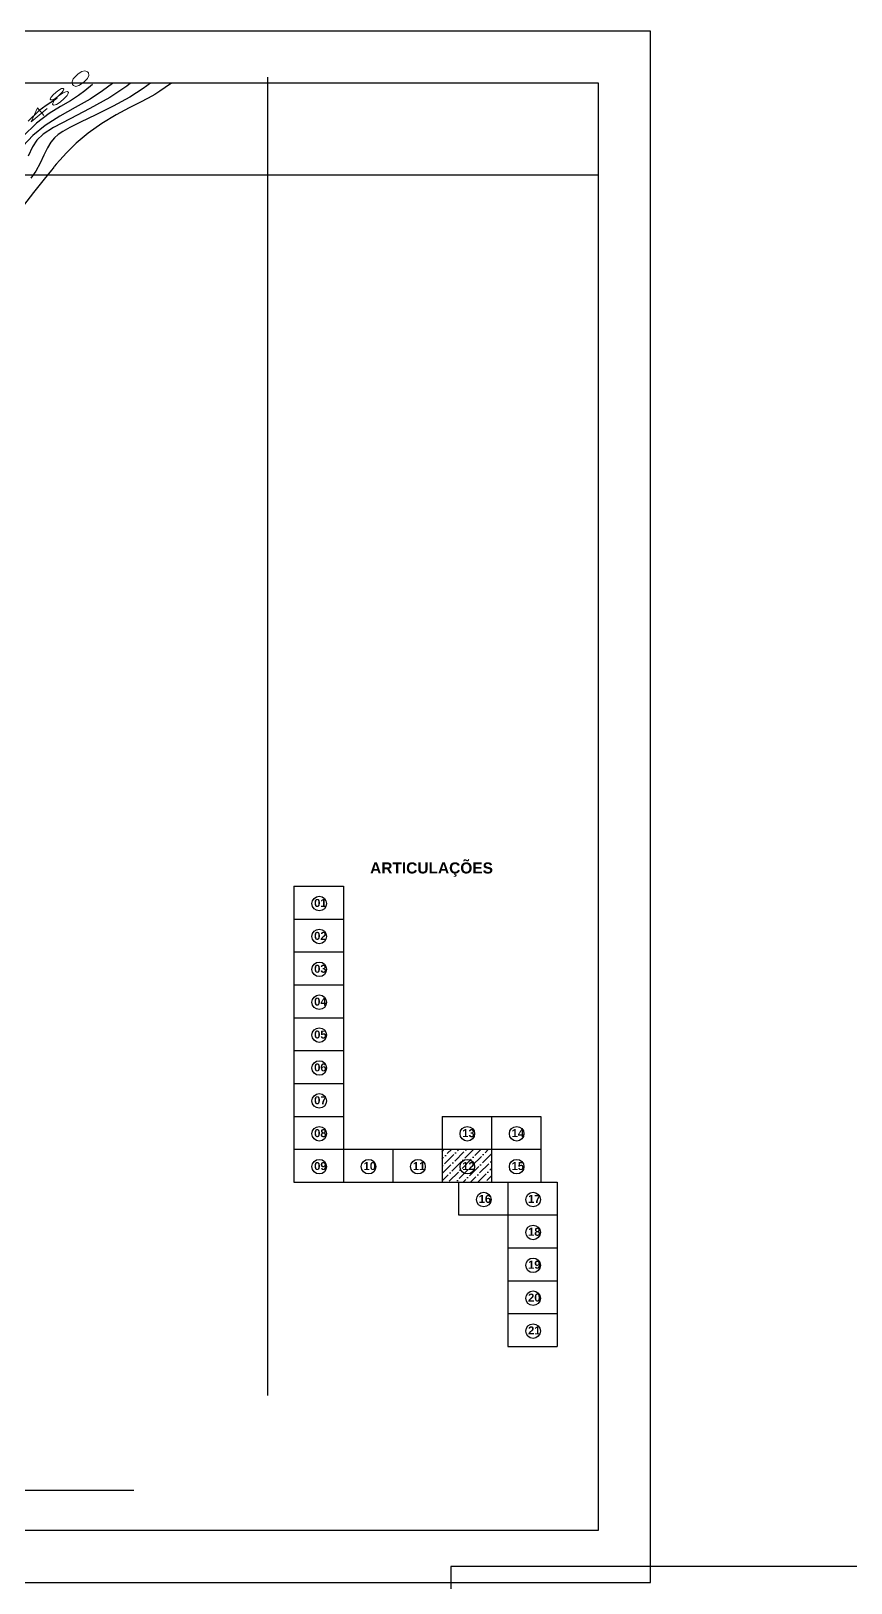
# Model space of a CAD drawing. Header units: millimetres. Extents: x 276147 to 291056, y 9594849 to 9609891.
# Drawn here: x 277578.9 to 277703.5, y 9607270.7 to 9607506.7 of the extents above; entities that cross this region are included whole.
import ezdxf
from ezdxf.enums import TextEntityAlignment as Align

# ---------------------------------------------------------------- set-up
doc = ezdxf.new("R2010")
doc.units = ezdxf.units.MM
doc.header["$LTSCALE"] = 10
doc.linetypes.add('CONTINUO', pattern=[0])
for name, color, linetype in [('500-dim1', 6, 'Continuous'), ('Curvas mestras', 30, 'Continuous'), ('Curvas simples', 9, 'Continuous'), ('Curvas texto', 2, 'Continuous'), ('Top_malha_coord', 8, 'Continuous')]:
    doc.layers.add(name, color=color, linetype=linetype)
doc.styles.add('SIMPLEX', font='simplex', dxfattribs={"height": 0.2})
doc.styles.add('T7', font='arial.ttf')

msp = doc.modelspace()

# ---------------------------------------------------------------- hatches: boundary and pattern name
at = {"layer": 'Top_malha_coord'}
h = msp.add_hatch(dxfattribs=at)
h.set_pattern_fill('ANSI36', color=8, scale=0.25)
h.set_pattern_definition([(45, (15662.7059, 10875.3507), (0.420949505675, 1.54348152081), [1.984375, -0.396875, 0, -0.396875])])
h.paths.add_polyline_path([(277648.89, 9607336.69), (277641.39, 9607336.69), (277641.39, 9607331.69), (277648.89, 9607331.69)])
h.paths.add_polyline_path([(277644.11, 9607334.04, -1), (277646.33, 9607334.04, -1)], flags=0)
h.paths.add_polyline_path([(277644.02, 9607332.85), (277646.51, 9607332.85), (277646.51, 9607335.36), (277644.02, 9607335.36)], flags=24)

# ---------------------------------------------------------------- linework, layer by layer
at = {"layer": '500-dim1', "ltscale": 0.1, "elevation": -585}
for points in [[(277359.35, 9607270.83), (277673.07, 9607270.83), (277673.07, 9607506.71), (277359.35, 9607506.71)], [(277367.29, 9607278.77), (277665.13, 9607278.77), (277665.13, 9607498.77), (277367.29, 9607498.77)]]:
    msp.add_lwpolyline(points, close=True, dxfattribs=at)
at = {"layer": '500-dim1', "ltscale": 0.1}
msp.add_lwpolyline([(277642.7, 9607037.34), (277956.42, 9607037.34), (277956.42, 9607273.22), (277642.7, 9607273.22)], close=True, dxfattribs=at)
at = {"layer": 'Curvas mestras', "linetype": 'CONTINUO'}
for points in [[(277600.28, 9607498.77, -100), (277599.33, 9607498.12, -100), (277598.51, 9607497.55, -100), (277597.73, 9607497.06, -100), (277596.75, 9607496.52, -100), (277595.49, 9607495.87, -100), (277593.87, 9607495.03, -100), (277591.88, 9607493.95, -100), (277589.71, 9607492.65, -100), (277587.61, 9607491.19, -100), (277585.78, 9607489.65, -100), (277584.32, 9607488.21, -100), (277583.3, 9607487.09, -100), (277582.74, 9607486.45, -100), (277582.51, 9607486.17, -100), (277582.45, 9607486.09, -100), (277582.41, 9607486.02, -100), (277582.3, 9607485.88, -100), (277582.06, 9607485.58, -100), (277581.6, 9607485.01, -100), (277580.76, 9607483.95, -100), (277579.34, 9607482.16, -100), (277577.29, 9607479.55, -100)], [(277582.93, 9607496.53, -105), (277582.49, 9607496.2, -105), (277581.93, 9607495.83, -105), (277581.22, 9607495.39, -105), (277580.15, 9607494.57, -105), (277578.49, 9607493.01, -105)]]:
    msp.add_polyline3d(points, dxfattribs=at)
at = {"layer": 'Curvas simples', "linetype": 'CONTINUO'}
for points in [[(277588.26, 9607498.6, -104), (277587.12, 9607497.64, -104), (277586.16, 9607496.91, -104), (277584.92, 9607496.09, -104), (277583.44, 9607495.23, -104), (277581.72, 9607494.16, -104), (277579.78, 9607492.68, -104), (277577.68, 9607490.67, -104)], [(277591.33, 9607498.77, -103), (277591.3, 9607498.74, -103), (277589.82, 9607497.62, -103), (277587.92, 9607496.36, -103), (277585.67, 9607495.07, -103), (277583.3, 9607493.75, -103), (277581.08, 9607492.35, -103), (277579.23, 9607490.85, -103), (277577.74, 9607489.27, -103)], [(277594.07, 9607498.77, -102), (277593.48, 9607498.33, -102), (277590.91, 9607496.62, -102), (277587.89, 9607494.91, -102), (277584.87, 9607493.34, -102), (277582.38, 9607492.02, -102), (277580.77, 9607491.02, -102), (277579.83, 9607490.13, -102), (277579.19, 9607489.08, -102), (277578.51, 9607487.68, -102)], [(277597.08, 9607498.77, -101), (277595.96, 9607497.95, -101), (277593.95, 9607496.68, -101), (277591.43, 9607495.31, -101), (277588.78, 9607493.97, -101), (277586.46, 9607492.84, -101), (277584.84, 9607492.03, -101), (277583.79, 9607491.45, -101), (277583.08, 9607490.97, -101), (277582.5, 9607490.46, -101), (277581.97, 9607489.82, -101), (277581.45, 9607488.97, -101), (277580.9, 9607487.86, -101), (277580.31, 9607486.62, -101), (277579.66, 9607485.41, -101), (277578.91, 9607484.33, -101)]]:
    msp.add_polyline3d(points, dxfattribs=at)
at = {"layer": 'Top_malha_coord'}
for p, q in [((277614.92, 9607299.22, -585), (277614.92, 9607499.71, -585)), ((277367.29, 9607484.85, -585), (277665.13, 9607484.85, -585)), ((277367.29, 9607284.85, -585), (277594.58, 9607284.85, -585))]:
    msp.add_line(p, q, dxfattribs=at)
at = {"layer": 'Top_malha_coord', "color": 7}
for p, q in [((277618.89, 9607376.69), (277618.89, 9607331.69)), ((277618.89, 9607376.69), (277626.39, 9607376.69)), ((277626.39, 9607376.69), (277626.39, 9607331.69)), ((277618.89, 9607371.69), (277626.39, 9607371.69)), ((277618.89, 9607366.69), (277626.39, 9607366.69)), ((277618.89, 9607361.69), (277626.39, 9607361.69)), ((277618.89, 9607356.69), (277626.39, 9607356.69)), ((277618.89, 9607351.69), (277626.39, 9607351.69)), ((277618.89, 9607346.69), (277626.39, 9607346.69)), ((277618.89, 9607341.69), (277626.39, 9607341.69)), ((277641.39, 9607341.69), (277641.39, 9607331.69)), ((277641.39, 9607341.69), (277656.39, 9607341.69)), ((277648.89, 9607341.69), (277648.89, 9607331.69)), ((277656.39, 9607341.69), (277656.39, 9607331.69)), ((277618.89, 9607336.69), (277656.39, 9607336.69)), ((277633.89, 9607336.69), (277633.89, 9607331.69)), ((277618.89, 9607331.69), (277658.89, 9607331.69)), ((277643.89, 9607331.69), (277643.89, 9607326.69)), ((277651.39, 9607331.69), (277651.39, 9607306.69)), ((277658.89, 9607331.69), (277658.89, 9607306.69)), ((277643.89, 9607326.69), (277658.89, 9607326.69)), ((277651.39, 9607321.69), (277658.89, 9607321.69)), ((277651.39, 9607316.69), (277658.89, 9607316.69)), ((277651.39, 9607311.69), (277658.89, 9607311.69)), ((277651.39, 9607306.69), (277658.89, 9607306.69))]:
    msp.add_line(p, q, dxfattribs=at)
for centre in [(277622.72, 9607374.04), (277622.72, 9607369.04), (277622.72, 9607364.04), (277622.72, 9607359.04), (277622.72, 9607354.04), (277622.72, 9607349.04), (277622.72, 9607344.04), (277622.72, 9607339.04), (277645.22, 9607339.04), (277652.72, 9607339.04), (277622.72, 9607334.04), (277630.22, 9607334.04), (277637.72, 9607334.04), (277645.22, 9607334.04), (277652.72, 9607334.04), (277647.72, 9607329.04), (277655.22, 9607329.04), (277655.22, 9607324.04), (277655.22, 9607319.04), (277655.22, 9607314.04), (277655.22, 9607309.04)]:
    msp.add_circle(centre, 1.11, dxfattribs=at)

# ---------------------------------------------------------------- texts
at = {"layer": 'Curvas texto', "style": 'SIMPLEX', "width": 3.299405}
msp.add_text('480', height=1.5, rotation=39.9046, dxfattribs=at).set_placement((277578.79, 9607492.09, -105), (277588.55, 9607500.26, -105), align=Align.FIT)
at = {"layer": 'Top_malha_coord', "color": 7, "attachment_point": 1, "style": 'T7'}
for s, insert, char_height in [('{\\fArial|b1|i0|c0|p34;ARTICULAÇÕES}', (277630.45, 9607380.3), 1.6821), ('{\\fArial|b1|i0|c0|p34;01}', (277621.95, 9607374.74), 1.2169), ('{\\fArial|b1|i0|c0|p34;02}', (277621.95, 9607369.74), 1.2169), ('{\\fArial|b1|i0|c0|p34;03}', (277621.95, 9607364.74), 1.2169), ('{\\fArial|b1|i0|c0|p34;04}', (277621.95, 9607359.74), 1.2169), ('{\\fArial|b1|i0|c0|p34;05}', (277621.95, 9607354.74), 1.2169), ('{\\fArial|b1|i0|c0|p34;06}', (277621.95, 9607349.74), 1.2169), ('{\\fArial|b1|i0|c0|p34;07}', (277621.95, 9607344.74), 1.2169), ('{\\fArial|b1|i0|c0|p34;08}', (277621.95, 9607339.74), 1.2169), ('{\\fArial|b1|i0|c0|p34;13}', (277644.45, 9607339.74), 1.2169), ('{\\fArial|b1|i0|c0|p34;14}', (277651.95, 9607339.74), 1.2169), ('{\\fArial|b1|i0|c0|p34;09}', (277621.95, 9607334.74), 1.2169), ('{\\fArial|b1|i0|c0|p34;10}', (277629.45, 9607334.74), 1.2169), ('{\\fArial|b1|i0|c0|p34;11}', (277636.95, 9607334.74), 1.2169), ('{\\fArial|b1|i0|c0|p34;12}', (277644.45, 9607334.74), 1.2169), ('{\\fArial|b1|i0|c0|p34;15}', (277651.95, 9607334.74), 1.2169), ('{\\fArial|b1|i0|c0|p34;16}', (277646.95, 9607329.74), 1.2169), ('{\\fArial|b1|i0|c0|p34;17}', (277654.45, 9607329.74), 1.2169), ('{\\fArial|b1|i0|c0|p34;18}', (277654.45, 9607324.74), 1.2169), ('{\\fArial|b1|i0|c0|p34;19}', (277654.45, 9607319.74), 1.2169), ('{\\fArial|b1|i0|c0|p34;20}', (277654.45, 9607314.74), 1.2169), ('{\\fArial|b1|i0|c0|p34;21}', (277654.45, 9607309.74), 1.2169)]:
    msp.add_mtext_dynamic_manual_height_columns(s, width=9.0598, gutter_width=12.5, heights=[0], dxfattribs=dict(at, insert=insert, char_height=char_height))

doc.saveas('drawing.dxf')
